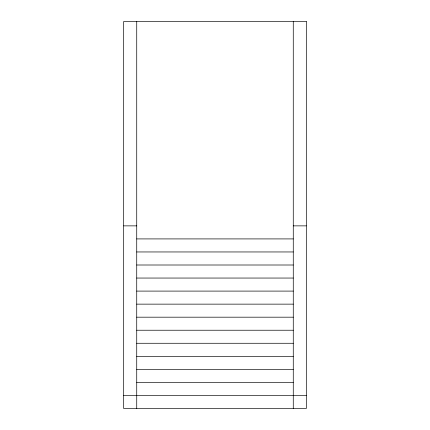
<?xml version="1.0" encoding="UTF-8"?>
<svg xmlns="http://www.w3.org/2000/svg" width="430" height="430" viewBox="0 0 430 430"><rect width="100%" height="100%" fill="white"/><g stroke="black" fill="none" stroke-linecap="round" stroke-linejoin="round"><path stroke-width="0.64" d="M123.684 225.868L136.729 225.868M293.271 225.868L306.316 225.868M136.729 238.913L293.271 238.913M136.729 251.958L293.271 251.958M136.729 265.004L293.271 265.004M136.729 278.049L293.271 278.049M136.729 291.094L293.271 291.094M136.729 304.139L293.271 304.139M136.729 317.184L293.271 317.184M136.729 330.229L293.271 330.229M136.729 343.274L293.271 343.274M136.729 356.319L293.271 356.319M136.729 369.365L293.271 369.365M136.729 382.41L293.271 382.41M123.684 395.455L306.316 395.455M293.271 21.5L293.271 408.5M136.729 21.5L136.729 408.5M306.316 21.5L123.684 21.5L123.684 408.5L306.316 408.5L306.316 21.5"/></g></svg>
